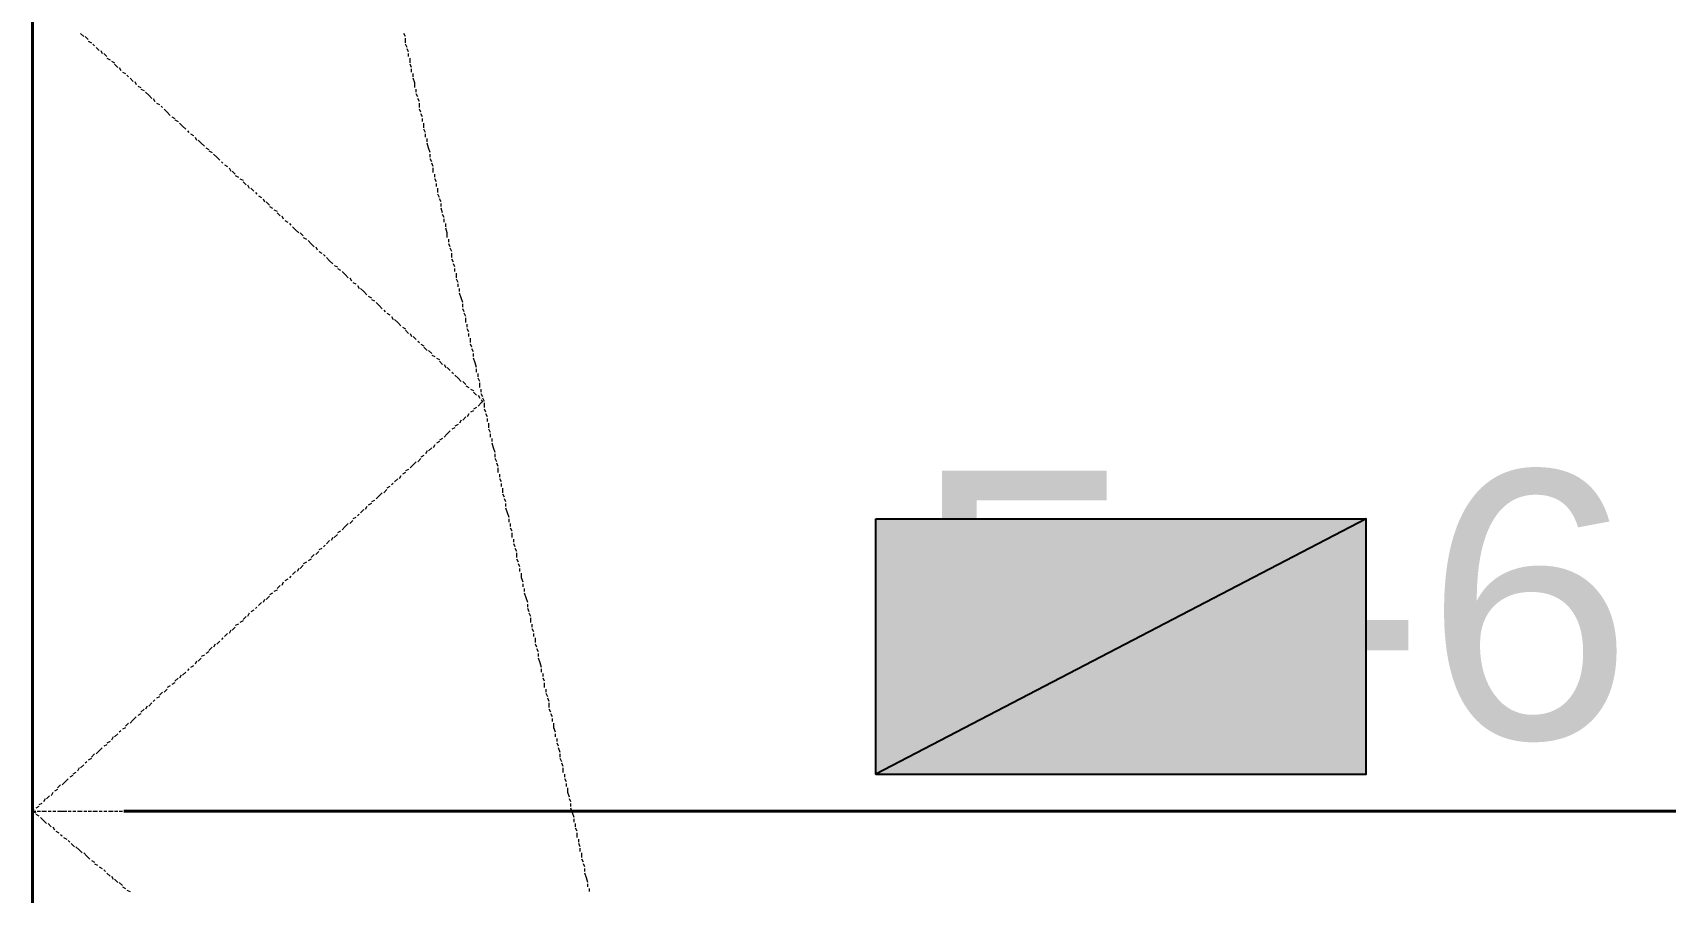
# Model space of a CAD drawing. Extents: x 8 to 21351, y 0 to 420.
# Drawn here: x 15872 to 15894.34, y 239.7 to 251.47 of the extents above; entities that cross this region are included whole.
import ezdxf

# ---------------------------------------------------------------- set-up
doc = ezdxf.new("R2010")
doc.units = 0
doc.styles.add('TEYPDFCAD_TEXT', font='arial.ttf')

msp = doc.modelspace()

# ---------------------------------------------------------------- hatches: boundary and pattern name
at = {"true_color": 0xffffff}
h = msp.add_hatch(color=0, dxfattribs=at)
h.paths.add_polyline_path([(15883.538, 244.814), (15890.248, 244.814), (15883.538, 241.321)])
h.paths.add_polyline_path([(15890.248, 244.814), (15883.538, 241.321), (15890.248, 241.321)])

# ---------------------------------------------------------------- linework, layer by layer
at = {"lineweight": 25}
for p, q in [((15872.002, 263.313), (15872.002, 249.915)), ((15872.002, 248.412), (15872.002, 247.417)), ((15872.002, 245.914), (15872.002, 225.912))]:
    msp.add_line(p, q, dxfattribs=at)
at = {"color": 7, "lineweight": 40}
for p, q in [((15872.002, 262.065), (15872.002, 174.561)), ((15900.747, 240.813), (15873.251, 240.813))]:
    msp.add_line(p, q, dxfattribs=at)
at = {"color": 7, "lineweight": 5}
for p, q in [((15872.002, 251.418), (15872.002, 251.46)), ((15872.002, 251.333), (15872.002, 251.397)), ((15872.658, 251.46), (15872.701, 251.418)), ((15872.722, 251.418), (15872.764, 251.375)), ((15872.764, 251.354), (15872.807, 251.333)), ((15877.103, 251.418), (15877.082, 251.46)), ((15877.103, 251.333), (15877.103, 251.397)), ((15872.002, 251.269), (15872.002, 251.312)), ((15872.002, 251.206), (15872.002, 251.248)), ((15872.002, 251.121), (15872.002, 251.185)), ((15872.828, 251.312), (15872.849, 251.291)), ((15872.87, 251.269), (15872.912, 251.227)), ((15872.934, 251.227), (15872.955, 251.185)), ((15872.976, 251.185), (15873.018, 251.143)), ((15873.018, 251.121), (15873.061, 251.1)), ((15877.125, 251.269), (15877.103, 251.312)), ((15877.146, 251.206), (15877.125, 251.248)), ((15877.146, 251.143), (15877.146, 251.185)), ((15877.167, 251.058), (15877.167, 251.121)), ((15872.002, 251.058), (15872.002, 251.1)), ((15872.002, 250.994), (15872.002, 251.037)), ((15872.002, 250.91), (15872.002, 250.973)), ((15872.002, 250.846), (15872.002, 250.888)), ((15873.082, 251.079), (15873.124, 251.058)), ((15873.124, 251.037), (15873.166, 250.994)), ((15873.188, 250.994), (15873.209, 250.952)), ((15873.23, 250.931), (15873.272, 250.91)), ((15873.293, 250.888), (15873.315, 250.867)), ((15877.188, 250.994), (15877.167, 251.037)), ((15877.188, 250.931), (15877.188, 250.973)), ((15877.209, 250.867), (15877.209, 250.91)), ((15872.002, 250.783), (15872.002, 250.825)), ((15872.002, 250.719), (15872.002, 250.762)), ((15872.002, 250.634), (15872.002, 250.698)), ((15873.336, 250.846), (15873.378, 250.804)), ((15873.399, 250.804), (15873.42, 250.762)), ((15873.442, 250.74), (15873.484, 250.719)), ((15873.484, 250.698), (15873.526, 250.677)), ((15877.23, 250.783), (15877.209, 250.846)), ((15877.23, 250.719), (15877.23, 250.783)), ((15877.252, 250.656), (15877.252, 250.698)), ((15872.002, 250.571), (15872.002, 250.613)), ((15872.002, 250.507), (15872.002, 250.55)), ((15872.002, 250.423), (15872.002, 250.486)), ((15873.547, 250.656), (15873.59, 250.613)), ((15873.59, 250.613), (15873.632, 250.571)), ((15873.653, 250.571), (15873.674, 250.529)), ((15873.696, 250.507), (15873.738, 250.486)), ((15873.759, 250.465), (15873.78, 250.444)), ((15877.273, 250.592), (15877.252, 250.634)), ((15877.294, 250.529), (15877.273, 250.571)), ((15877.294, 250.444), (15877.294, 250.507)), ((15872.002, 250.359), (15872.002, 250.402)), ((15872.002, 250.296), (15872.002, 250.338)), ((15872.002, 250.211), (15872.002, 250.275)), ((15873.801, 250.423), (15873.844, 250.381)), ((15873.844, 250.381), (15873.886, 250.338)), ((15873.907, 250.317), (15873.95, 250.296)), ((15873.95, 250.275), (15873.992, 250.254)), ((15874.013, 250.232), (15874.055, 250.19)), ((15877.315, 250.381), (15877.294, 250.423)), ((15877.336, 250.317), (15877.315, 250.359)), ((15877.336, 250.254), (15877.336, 250.296)), ((15877.357, 250.169), (15877.357, 250.232)), ((15872.002, 250.148), (15872.002, 250.19)), ((15872.002, 250.084), (15872.002, 250.126)), ((15872.002, 250), (15872.002, 250.063)), ((15874.055, 250.19), (15874.098, 250.148)), ((15874.119, 250.126), (15874.14, 250.105)), ((15874.161, 250.084), (15874.204, 250.063)), ((15874.225, 250.042), (15874.246, 250)), ((15874.267, 250), (15874.309, 249.957)), ((15877.379, 250.105), (15877.357, 250.148)), ((15877.379, 250.042), (15877.379, 250.084)), ((15877.4, 249.978), (15877.4, 250.021)), ((15872.002, 249.936), (15872.002, 249.978)), ((15872.002, 249.873), (15872.002, 249.915)), ((15872.002, 249.809), (15872.002, 249.851)), ((15872.002, 249.724), (15872.002, 249.788)), ((15874.309, 249.957), (15874.352, 249.915)), ((15874.373, 249.894), (15874.415, 249.873)), ((15874.415, 249.851), (15874.458, 249.83)), ((15874.479, 249.809), (15874.521, 249.767)), ((15877.421, 249.894), (15877.4, 249.957)), ((15877.442, 249.83), (15877.421, 249.894)), ((15877.442, 249.767), (15877.442, 249.809)), ((15872.002, 249.661), (15872.002, 249.703)), ((15872.002, 249.597), (15872.002, 249.64)), ((15872.002, 249.513), (15872.002, 249.576)), ((15874.521, 249.767), (15874.563, 249.724)), ((15874.585, 249.703), (15874.606, 249.682)), ((15874.627, 249.661), (15874.669, 249.64)), ((15874.69, 249.619), (15874.712, 249.576)), ((15874.733, 249.576), (15874.775, 249.534)), ((15877.463, 249.703), (15877.442, 249.745)), ((15877.484, 249.64), (15877.463, 249.682)), ((15877.484, 249.555), (15877.484, 249.619)), ((15872.002, 249.449), (15872.002, 249.492)), ((15872.002, 249.386), (15872.002, 249.428)), ((15872.002, 249.301), (15872.002, 249.364)), ((15874.775, 249.513), (15874.817, 249.492)), ((15874.839, 249.47), (15874.881, 249.449)), ((15874.881, 249.428), (15874.923, 249.386)), ((15874.944, 249.386), (15874.966, 249.343)), ((15874.987, 249.343), (15875.029, 249.301)), ((15877.506, 249.492), (15877.506, 249.534)), ((15877.527, 249.428), (15877.506, 249.47)), ((15877.527, 249.364), (15877.527, 249.407)), ((15877.548, 249.28), (15877.548, 249.343)), ((15872.002, 249.238), (15872.002, 249.28)), ((15872.002, 249.174), (15872.002, 249.216)), ((15872.002, 249.089), (15872.002, 249.153)), ((15875.05, 249.28), (15875.071, 249.259)), ((15875.093, 249.238), (15875.135, 249.216)), ((15875.156, 249.195), (15875.177, 249.153)), ((15875.198, 249.153), (15875.241, 249.111)), ((15877.569, 249.216), (15877.548, 249.259)), ((15877.59, 249.153), (15877.569, 249.195)), ((15877.59, 249.089), (15877.59, 249.132)), ((15872.002, 249.026), (15872.002, 249.089)), ((15872.002, 248.962), (15872.002, 249.005)), ((15872.002, 248.899), (15872.002, 248.941)), ((15872.002, 248.814), (15872.002, 248.878)), ((15875.241, 249.089), (15875.283, 249.068)), ((15875.304, 249.047), (15875.347, 249.026)), ((15875.347, 249.005), (15875.389, 248.962)), ((15875.41, 248.962), (15875.431, 248.92)), ((15875.452, 248.899), (15875.495, 248.878)), ((15877.611, 249.005), (15877.59, 249.068)), ((15877.633, 248.941), (15877.611, 248.983)), ((15877.633, 248.878), (15877.633, 248.92)), ((15872.002, 248.751), (15872.002, 248.793)), ((15872.002, 248.687), (15872.002, 248.729)), ((15872.002, 248.602), (15872.002, 248.666)), ((15875.516, 248.857), (15875.537, 248.835)), ((15875.558, 248.814), (15875.601, 248.772)), ((15875.601, 248.772), (15875.643, 248.729)), ((15875.664, 248.729), (15875.706, 248.687)), ((15875.706, 248.666), (15875.749, 248.645)), ((15877.654, 248.814), (15877.654, 248.857)), ((15877.675, 248.729), (15877.654, 248.793)), ((15877.675, 248.666), (15877.675, 248.729)), ((15872.002, 248.539), (15872.002, 248.581)), ((15872.002, 248.476), (15872.002, 248.518)), ((15872.002, 248.391), (15872.002, 248.454)), ((15875.77, 248.624), (15875.812, 248.581)), ((15875.812, 248.581), (15875.855, 248.539)), ((15875.876, 248.539), (15875.897, 248.497)), ((15875.918, 248.476), (15875.96, 248.454)), ((15875.982, 248.433), (15876.003, 248.412)), ((15877.696, 248.602), (15877.696, 248.645)), ((15877.717, 248.539), (15877.696, 248.581)), ((15877.738, 248.476), (15877.717, 248.518)), ((15877.738, 248.391), (15877.738, 248.454)), ((15872.002, 248.327), (15872.002, 248.37)), ((15872.002, 248.264), (15872.002, 248.306)), ((15872.002, 248.179), (15872.002, 248.243)), ((15876.024, 248.391), (15876.066, 248.349)), ((15876.066, 248.349), (15876.109, 248.306)), ((15876.13, 248.285), (15876.172, 248.264)), ((15876.172, 248.243), (15876.214, 248.221)), ((15877.76, 248.327), (15877.738, 248.37)), ((15877.781, 248.264), (15877.76, 248.306)), ((15877.781, 248.2), (15877.781, 248.243)), ((15872.002, 248.116), (15872.002, 248.179)), ((15872.002, 248.052), (15872.002, 248.095)), ((15872.002, 247.989), (15872.002, 248.031)), ((15876.236, 248.2), (15876.278, 248.158)), ((15876.278, 248.158), (15876.32, 248.116)), ((15876.341, 248.116), (15876.363, 248.073)), ((15876.384, 248.052), (15876.426, 248.031)), ((15876.447, 248.01), (15876.468, 247.968)), ((15877.802, 248.116), (15877.802, 248.179)), ((15877.823, 248.052), (15877.802, 248.095)), ((15877.823, 247.989), (15877.823, 248.031)), ((15872.002, 247.904), (15872.002, 247.968)), ((15872.002, 247.84), (15872.002, 247.883)), ((15872.002, 247.777), (15872.002, 247.819)), ((15876.49, 247.968), (15876.532, 247.925)), ((15876.532, 247.925), (15876.574, 247.883)), ((15876.595, 247.862), (15876.638, 247.84)), ((15876.638, 247.819), (15876.68, 247.798)), ((15876.701, 247.777), (15876.744, 247.735)), ((15877.844, 247.925), (15877.844, 247.968)), ((15877.865, 247.84), (15877.844, 247.904)), ((15877.887, 247.777), (15877.865, 247.84)), ((15872.002, 247.692), (15872.002, 247.756)), ((15872.002, 247.629), (15872.002, 247.671)), ((15872.002, 247.565), (15872.002, 247.608)), ((15872.002, 247.481), (15872.002, 247.544)), ((15876.744, 247.735), (15876.786, 247.692)), ((15876.807, 247.671), (15876.828, 247.65)), ((15876.849, 247.629), (15876.892, 247.608)), ((15876.913, 247.586), (15876.934, 247.544)), ((15876.955, 247.544), (15876.998, 247.502)), ((15877.887, 247.714), (15877.887, 247.756)), ((15877.908, 247.65), (15877.887, 247.692)), ((15877.929, 247.586), (15877.908, 247.629)), ((15877.929, 247.502), (15877.929, 247.565)), ((15872.002, 247.417), (15872.002, 247.459)), ((15872.002, 247.354), (15872.002, 247.396)), ((15872.002, 247.269), (15872.002, 247.333)), ((15876.998, 247.502), (15877.04, 247.459)), ((15877.061, 247.438), (15877.103, 247.417)), ((15877.103, 247.396), (15877.146, 247.354)), ((15877.167, 247.354), (15877.188, 247.311)), ((15877.209, 247.311), (15877.252, 247.269)), ((15877.95, 247.438), (15877.95, 247.481)), ((15877.971, 247.375), (15877.95, 247.417)), ((15877.971, 247.311), (15877.971, 247.354)), ((15872.002, 247.206), (15872.002, 247.269)), ((15872.002, 247.142), (15872.002, 247.184)), ((15872.002, 247.078), (15872.002, 247.121)), ((15877.273, 247.248), (15877.294, 247.227)), ((15877.315, 247.206), (15877.357, 247.184)), ((15877.357, 247.163), (15877.4, 247.121)), ((15877.421, 247.121), (15877.463, 247.078)), ((15877.992, 247.227), (15877.992, 247.29)), ((15878.014, 247.163), (15877.992, 247.206)), ((15878.035, 247.1), (15878.014, 247.142)), ((15872.002, 246.994), (15872.002, 247.057)), ((15872.002, 246.93), (15872.002, 246.973)), ((15872.002, 246.867), (15872.002, 246.909)), ((15877.463, 247.057), (15877.506, 247.036)), ((15877.527, 247.015), (15877.569, 246.994)), ((15877.569, 246.973), (15877.611, 246.93)), ((15877.633, 246.93), (15877.654, 246.888)), ((15877.675, 246.888), (15877.717, 246.846)), ((15878.035, 247.036), (15878.035, 247.078)), ((15878.056, 246.952), (15878.035, 247.015)), ((15878.077, 246.888), (15878.056, 246.952)), ((15878.077, 246.825), (15878.077, 246.867)), ((15872.002, 246.782), (15872.002, 246.846)), ((15872.002, 246.719), (15872.002, 246.761)), ((15872.002, 246.655), (15872.002, 246.697)), ((15877.738, 246.825), (15877.76, 246.803)), ((15877.781, 246.782), (15877.823, 246.74)), ((15877.823, 246.74), (15877.865, 246.697)), ((15877.887, 246.697), (15877.929, 246.655)), ((15878.098, 246.761), (15878.098, 246.803)), ((15878.119, 246.697), (15878.098, 246.74)), ((15878.119, 246.613), (15878.119, 246.676)), ((15872.002, 246.571), (15872.002, 246.634)), ((15872.002, 246.507), (15872.002, 246.549)), ((15872.002, 246.443), (15872.002, 246.486)), ((15872.002, 246.359), (15872.002, 246.422)), ((15877.929, 246.634), (15877.971, 246.613)), ((15877.992, 246.592), (15878.035, 246.571)), ((15878.035, 246.549), (15878.077, 246.507)), ((15878.098, 246.507), (15878.119, 246.465)), ((15878.141, 246.549), (15878.141, 246.592)), ((15878.162, 246.486), (15878.141, 246.528)), ((15878.141, 246.443), (15878.162, 246.422)), ((15878.162, 246.422), (15878.141, 246.401)), ((15878.183, 246.422), (15878.162, 246.465)), ((15872.002, 246.295), (15872.002, 246.359)), ((15872.002, 246.232), (15872.002, 246.274)), ((15872.002, 246.168), (15872.002, 246.211)), ((15877.929, 246.211), (15877.887, 246.168)), ((15877.971, 246.253), (15877.95, 246.211)), ((15878.035, 246.295), (15877.992, 246.274)), ((15878.077, 246.338), (15878.035, 246.316)), ((15878.141, 246.401), (15878.098, 246.359)), ((15878.183, 246.338), (15878.183, 246.401)), ((15878.204, 246.274), (15878.183, 246.316)), ((15878.225, 246.211), (15878.204, 246.253)), ((15872.002, 246.084), (15872.002, 246.147)), ((15872.002, 246.02), (15872.002, 246.062)), ((15872.002, 245.957), (15872.002, 245.999)), ((15877.675, 245.978), (15877.633, 245.935)), ((15877.717, 246.02), (15877.675, 245.978)), ((15877.781, 246.062), (15877.738, 246.041)), ((15877.823, 246.105), (15877.781, 246.084)), ((15877.865, 246.168), (15877.844, 246.126)), ((15878.225, 246.147), (15878.225, 246.19)), ((15878.246, 246.062), (15878.246, 246.126)), ((15878.268, 245.999), (15878.246, 246.041)), ((15878.268, 245.935), (15878.268, 245.978)), ((15872.002, 245.872), (15872.002, 245.935)), ((15872.002, 245.809), (15872.002, 245.851)), ((15872.002, 245.745), (15872.002, 245.787)), ((15877.463, 245.787), (15877.421, 245.745)), ((15877.506, 245.83), (15877.484, 245.787)), ((15877.569, 245.872), (15877.527, 245.851)), ((15877.611, 245.914), (15877.569, 245.893)), ((15878.289, 245.872), (15878.289, 245.914)), ((15878.31, 245.787), (15878.289, 245.851)), ((15878.331, 245.724), (15878.31, 245.787)), ((15872.002, 245.66), (15872.002, 245.724)), ((15872.002, 245.597), (15872.002, 245.639)), ((15872.002, 245.533), (15872.002, 245.576)), ((15877.209, 245.554), (15877.167, 245.512)), ((15877.252, 245.597), (15877.209, 245.554)), ((15877.315, 245.639), (15877.273, 245.597)), ((15877.357, 245.681), (15877.315, 245.66)), ((15877.4, 245.745), (15877.379, 245.703)), ((15878.331, 245.66), (15878.331, 245.703)), ((15878.352, 245.597), (15878.331, 245.639)), ((15878.373, 245.533), (15878.352, 245.576)), ((15872.002, 245.449), (15872.002, 245.512)), ((15872.002, 245.385), (15872.002, 245.449)), ((15872.002, 245.322), (15872.002, 245.364)), ((15872.002, 245.258), (15872.002, 245.3)), ((15876.934, 245.3), (15876.913, 245.279)), ((15876.998, 245.364), (15876.955, 245.322)), ((15877.04, 245.406), (15877.019, 245.364)), ((15877.103, 245.449), (15877.061, 245.428)), ((15877.146, 245.491), (15877.103, 245.47)), ((15878.373, 245.449), (15878.373, 245.512)), ((15878.395, 245.385), (15878.395, 245.428)), ((15878.416, 245.322), (15878.395, 245.364)), ((15878.416, 245.258), (15878.416, 245.3)), ((15872.002, 245.173), (15872.002, 245.237)), ((15872.002, 245.11), (15872.002, 245.152)), ((15872.002, 245.047), (15872.002, 245.089)), ((15876.744, 245.131), (15876.701, 245.089)), ((15876.786, 245.173), (15876.744, 245.131)), ((15876.849, 245.216), (15876.807, 245.173)), ((15876.892, 245.258), (15876.849, 245.237)), ((15878.437, 245.173), (15878.437, 245.237)), ((15878.458, 245.11), (15878.437, 245.152)), ((15878.479, 245.047), (15878.458, 245.089)), ((15872.002, 244.962), (15872.002, 245.025)), ((15872.002, 244.898), (15872.002, 244.941)), ((15872.002, 244.835), (15872.002, 244.877)), ((15876.468, 244.877), (15876.447, 244.856)), ((15876.532, 244.941), (15876.49, 244.898)), ((15876.574, 244.983), (15876.553, 244.941)), ((15876.638, 245.025), (15876.595, 245.004)), ((15876.68, 245.068), (15876.638, 245.047)), ((15878.479, 244.983), (15878.479, 245.025)), ((15878.5, 244.898), (15878.479, 244.962)), ((15878.522, 244.835), (15878.5, 244.898)), ((15872.002, 244.75), (15872.002, 244.814)), ((15872.002, 244.687), (15872.002, 244.729)), ((15872.002, 244.623), (15872.002, 244.666)), ((15876.214, 244.644), (15876.172, 244.623)), ((15876.278, 244.708), (15876.236, 244.666)), ((15876.32, 244.75), (15876.278, 244.708)), ((15876.384, 244.792), (15876.341, 244.75)), ((15876.426, 244.835), (15876.384, 244.814)), ((15878.522, 244.771), (15878.522, 244.814)), ((15878.543, 244.708), (15878.543, 244.75)), ((15878.564, 244.644), (15878.543, 244.687)), ((15872.002, 244.538), (15872.002, 244.602)), ((15872.002, 244.475), (15872.002, 244.538)), ((15872.002, 244.411), (15872.002, 244.454)), ((15875.96, 244.411), (15875.918, 244.39)), ((15876.003, 244.454), (15875.982, 244.433)), ((15876.066, 244.517), (15876.024, 244.475)), ((15876.109, 244.56), (15876.087, 244.517)), ((15876.172, 244.602), (15876.13, 244.56)), ((15878.564, 244.56), (15878.564, 244.623)), ((15878.585, 244.496), (15878.585, 244.538)), ((15878.606, 244.433), (15878.585, 244.475)), ((15878.627, 244.369), (15878.606, 244.411)), ((15872.002, 244.348), (15872.002, 244.39)), ((15872.002, 244.263), (15872.002, 244.327)), ((15872.002, 244.2), (15872.002, 244.242)), ((15875.749, 244.221), (15875.706, 244.2)), ((15875.812, 244.263), (15875.77, 244.242)), ((15875.855, 244.327), (15875.812, 244.285)), ((15875.918, 244.369), (15875.876, 244.327)), ((15878.627, 244.285), (15878.627, 244.348)), ((15878.649, 244.221), (15878.627, 244.263)), ((15878.67, 244.157), (15878.649, 244.2)), ((15872.002, 244.136), (15872.002, 244.179)), ((15872.002, 244.052), (15872.002, 244.115)), ((15872.002, 243.988), (15872.002, 244.03)), ((15872.002, 243.925), (15872.002, 243.967)), ((15875.495, 243.988), (15875.452, 243.967)), ((15875.537, 244.03), (15875.516, 244.009)), ((15875.601, 244.094), (15875.558, 244.052)), ((15875.643, 244.136), (15875.622, 244.094)), ((15875.706, 244.179), (15875.664, 244.136)), ((15878.67, 244.094), (15878.67, 244.136)), ((15878.691, 244.009), (15878.691, 244.073)), ((15878.712, 243.946), (15878.691, 244.009)), ((15872.002, 243.84), (15872.002, 243.904)), ((15872.002, 243.776), (15872.002, 243.819)), ((15872.002, 243.713), (15872.002, 243.755)), ((15875.241, 243.755), (15875.198, 243.713)), ((15875.283, 243.798), (15875.241, 243.776)), ((15875.347, 243.84), (15875.304, 243.819)), ((15875.389, 243.904), (15875.347, 243.861)), ((15875.431, 243.946), (15875.41, 243.904)), ((15878.712, 243.882), (15878.712, 243.925)), ((15878.733, 243.819), (15878.733, 243.861)), ((15878.754, 243.734), (15878.733, 243.798)), ((15872.002, 243.628), (15872.002, 243.692)), ((15872.002, 243.565), (15872.002, 243.628)), ((15872.002, 243.501), (15872.002, 243.544)), ((15874.966, 243.523), (15874.944, 243.48)), ((15875.029, 243.565), (15874.987, 243.544)), ((15875.071, 243.607), (15875.05, 243.586)), ((15875.135, 243.671), (15875.093, 243.628)), ((15875.177, 243.713), (15875.156, 243.671)), ((15878.776, 243.671), (15878.754, 243.734)), ((15878.776, 243.607), (15878.776, 243.649)), ((15878.797, 243.544), (15878.776, 243.586)), ((15878.818, 243.48), (15878.797, 243.523)), ((15872.002, 243.438), (15872.002, 243.48)), ((15872.002, 243.353), (15872.002, 243.417)), ((15872.002, 243.29), (15872.002, 243.332)), ((15874.712, 243.29), (15874.69, 243.247)), ((15874.775, 243.332), (15874.733, 243.29)), ((15874.817, 243.374), (15874.775, 243.353)), ((15874.881, 243.417), (15874.839, 243.395)), ((15874.923, 243.48), (15874.881, 243.438)), ((15878.818, 243.395), (15878.818, 243.459)), ((15878.839, 243.332), (15878.839, 243.374)), ((15878.86, 243.268), (15878.839, 243.311)), ((15872.002, 243.226), (15872.002, 243.268)), ((15872.002, 243.142), (15872.002, 243.205)), ((15872.002, 243.078), (15872.002, 243.12)), ((15874.5, 243.099), (15874.479, 243.057)), ((15874.563, 243.142), (15874.521, 243.099)), ((15874.606, 243.184), (15874.585, 243.163)), ((15874.669, 243.247), (15874.627, 243.205)), ((15878.86, 243.205), (15878.86, 243.247)), ((15878.881, 243.12), (15878.881, 243.184)), ((15878.903, 243.057), (15878.881, 243.099)), ((15872.002, 243.014), (15872.002, 243.057)), ((15872.002, 242.93), (15872.002, 242.993)), ((15872.002, 242.866), (15872.002, 242.909)), ((15872.002, 242.803), (15872.002, 242.845)), ((15874.246, 242.866), (15874.225, 242.824)), ((15874.309, 242.909), (15874.267, 242.866)), ((15874.352, 242.951), (15874.309, 242.93)), ((15874.415, 242.993), (15874.373, 242.972)), ((15874.458, 243.057), (15874.415, 243.014)), ((15878.924, 242.993), (15878.903, 243.036)), ((15878.924, 242.93), (15878.924, 242.972)), ((15878.945, 242.845), (15878.924, 242.909)), ((15878.966, 242.782), (15878.945, 242.845)), ((15872.002, 242.718), (15872.002, 242.782)), ((15872.002, 242.655), (15872.002, 242.718)), ((15872.002, 242.591), (15872.002, 242.633)), ((15873.992, 242.633), (15873.95, 242.591)), ((15874.034, 242.676), (15874.013, 242.633)), ((15874.098, 242.718), (15874.055, 242.676)), ((15874.14, 242.761), (15874.119, 242.739)), ((15874.204, 242.803), (15874.161, 242.782)), ((15878.966, 242.718), (15878.966, 242.761)), ((15878.987, 242.655), (15878.987, 242.697)), ((15879.008, 242.591), (15878.987, 242.633)), ((15872.002, 242.528), (15872.002, 242.57)), ((15872.002, 242.443), (15872.002, 242.506)), ((15872.002, 242.38), (15872.002, 242.422)), ((15873.78, 242.443), (15873.738, 242.401)), ((15873.844, 242.485), (15873.801, 242.443)), ((15873.886, 242.528), (15873.844, 242.506)), ((15873.95, 242.57), (15873.907, 242.549)), ((15879.008, 242.506), (15879.008, 242.57)), ((15879.03, 242.443), (15879.03, 242.485)), ((15879.051, 242.38), (15879.03, 242.422)), ((15872.002, 242.316), (15872.002, 242.358)), ((15872.002, 242.231), (15872.002, 242.295)), ((15872.002, 242.168), (15872.002, 242.21)), ((15873.526, 242.21), (15873.484, 242.168)), ((15873.569, 242.252), (15873.547, 242.21)), ((15873.632, 242.295), (15873.59, 242.252)), ((15873.674, 242.337), (15873.653, 242.316)), ((15873.738, 242.38), (15873.696, 242.358)), ((15879.072, 242.316), (15879.051, 242.358)), ((15879.072, 242.231), (15879.072, 242.295)), ((15879.093, 242.168), (15879.072, 242.21)), ((15872.002, 242.104), (15872.002, 242.147)), ((15872.002, 242.02), (15872.002, 242.083)), ((15872.002, 241.956), (15872.002, 241.999)), ((15873.272, 241.956), (15873.23, 241.935)), ((15873.315, 242.02), (15873.272, 241.977)), ((15873.378, 242.062), (15873.336, 242.02)), ((15873.42, 242.104), (15873.378, 242.062)), ((15873.484, 242.147), (15873.442, 242.125)), ((15879.114, 242.104), (15879.093, 242.147)), ((15879.114, 242.041), (15879.114, 242.083)), ((15879.135, 241.956), (15879.135, 242.02)), ((15879.157, 241.893), (15879.135, 241.956)), ((15872.002, 241.893), (15872.002, 241.935)), ((15872.002, 241.808), (15872.002, 241.871)), ((15872.002, 241.744), (15872.002, 241.808)), ((15873.061, 241.766), (15873.018, 241.744)), ((15873.103, 241.829), (15873.082, 241.787)), ((15873.166, 241.871), (15873.124, 241.829)), ((15873.209, 241.914), (15873.188, 241.893)), ((15879.157, 241.829), (15879.157, 241.871)), ((15879.178, 241.766), (15879.178, 241.808)), ((15879.199, 241.702), (15879.178, 241.744)), ((15872.002, 241.681), (15872.002, 241.723)), ((15872.002, 241.618), (15872.002, 241.66)), ((15872.002, 241.533), (15872.002, 241.596)), ((15872.002, 241.469), (15872.002, 241.512)), ((15872.807, 241.533), (15872.764, 241.512)), ((15872.849, 241.596), (15872.807, 241.554)), ((15872.912, 241.639), (15872.87, 241.596)), ((15872.955, 241.681), (15872.912, 241.639)), ((15873.018, 241.723), (15872.976, 241.702)), ((15879.22, 241.618), (15879.199, 241.681)), ((15879.22, 241.554), (15879.22, 241.596)), ((15879.241, 241.49), (15879.22, 241.533)), ((15872.002, 241.406), (15872.002, 241.448)), ((15872.002, 241.321), (15872.002, 241.385)), ((15872.002, 241.258), (15872.002, 241.3)), ((15872.553, 241.3), (15872.51, 241.279)), ((15872.595, 241.342), (15872.553, 241.321)), ((15872.637, 241.406), (15872.616, 241.363)), ((15872.701, 241.448), (15872.658, 241.406)), ((15872.743, 241.49), (15872.722, 241.469)), ((15879.262, 241.427), (15879.241, 241.469)), ((15879.262, 241.342), (15879.262, 241.406)), ((15879.284, 241.279), (15879.284, 241.321)), ((15872.002, 241.194), (15872.002, 241.236)), ((15872.002, 241.109), (15872.002, 241.173)), ((15872.002, 241.046), (15872.002, 241.088)), ((15872.277, 241.067), (15872.256, 241.025)), ((15872.341, 241.109), (15872.299, 241.088)), ((15872.383, 241.173), (15872.341, 241.131)), ((15872.447, 241.215), (15872.404, 241.173)), ((15872.489, 241.258), (15872.447, 241.215)), ((15879.305, 241.215), (15879.284, 241.258)), ((15879.305, 241.152), (15879.305, 241.194)), ((15879.326, 241.067), (15879.326, 241.131)), ((15879.347, 241.004), (15879.326, 241.067)), ((15872.002, 240.982), (15872.002, 241.025)), ((15872.002, 240.898), (15872.002, 240.961)), ((15872.002, 240.834), (15872.002, 240.898)), ((15872.023, 240.834), (15872.002, 240.813)), ((15872.087, 240.877), (15872.045, 240.856)), ((15872.129, 240.919), (15872.087, 240.898)), ((15872.172, 240.982), (15872.15, 240.94)), ((15872.235, 241.025), (15872.193, 240.982)), ((15879.368, 240.94), (15879.347, 240.982)), ((15879.368, 240.877), (15879.368, 240.919)), ((15879.389, 240.792), (15879.368, 240.856)), ((15872.002, 240.813), (15872.045, 240.813)), ((15872.002, 240.813), (15872.045, 240.792)), ((15872.002, 240.771), (15872.002, 240.813)), ((15872.002, 240.707), (15872.002, 240.75)), ((15872.002, 240.623), (15872.002, 240.686)), ((15872.045, 240.771), (15872.087, 240.75)), ((15872.066, 240.813), (15872.108, 240.813)), ((15872.108, 240.728), (15872.15, 240.686)), ((15872.129, 240.813), (15872.193, 240.813)), ((15872.15, 240.686), (15872.193, 240.644)), ((15872.214, 240.813), (15872.256, 240.813)), ((15872.214, 240.644), (15872.256, 240.601)), ((15872.277, 240.813), (15872.32, 240.813)), ((15872.341, 240.813), (15872.404, 240.813)), ((15872.404, 240.813), (15872.468, 240.813)), ((15872.489, 240.813), (15872.531, 240.813)), ((15872.553, 240.813), (15872.595, 240.813)), ((15872.616, 240.813), (15872.68, 240.813)), ((15872.701, 240.813), (15872.743, 240.813)), ((15872.764, 240.813), (15872.807, 240.813)), ((15872.828, 240.813), (15872.891, 240.813)), ((15872.912, 240.813), (15872.955, 240.813)), ((15872.976, 240.813), (15873.018, 240.813)), ((15873.039, 240.813), (15873.103, 240.813)), ((15873.124, 240.813), (15873.166, 240.813)), ((15873.188, 240.813), (15873.23, 240.813)), ((15873.251, 240.813), (15873.315, 240.813)), ((15873.315, 240.813), (15873.378, 240.813)), ((15873.399, 240.813), (15873.442, 240.813)), ((15873.463, 240.813), (15873.505, 240.813)), ((15873.526, 240.813), (15873.59, 240.813)), ((15873.611, 240.813), (15873.653, 240.813)), ((15873.674, 240.813), (15873.717, 240.813)), ((15873.738, 240.813), (15873.801, 240.813)), ((15873.823, 240.813), (15873.865, 240.813)), ((15873.886, 240.813), (15873.928, 240.813)), ((15873.95, 240.813), (15874.013, 240.813)), ((15874.034, 240.813), (15874.077, 240.813)), ((15874.098, 240.813), (15874.14, 240.813)), ((15874.161, 240.813), (15874.225, 240.813)), ((15874.225, 240.813), (15874.288, 240.813)), ((15874.309, 240.813), (15874.352, 240.813)), ((15874.373, 240.813), (15874.415, 240.813)), ((15874.436, 240.813), (15874.5, 240.813)), ((15874.521, 240.813), (15874.563, 240.813)), ((15874.585, 240.813), (15874.627, 240.813)), ((15874.648, 240.813), (15874.712, 240.813)), ((15874.733, 240.813), (15874.775, 240.813)), ((15874.796, 240.813), (15874.839, 240.813)), ((15874.86, 240.813), (15874.923, 240.813)), ((15874.944, 240.813), (15874.987, 240.813)), ((15875.008, 240.813), (15875.05, 240.813)), ((15875.071, 240.813), (15875.114, 240.813)), ((15875.135, 240.813), (15875.198, 240.813)), ((15875.22, 240.813), (15875.262, 240.813)), ((15875.283, 240.813), (15875.325, 240.813)), ((15875.347, 240.813), (15875.41, 240.813)), ((15875.431, 240.813), (15875.474, 240.813)), ((15875.495, 240.813), (15875.537, 240.813)), ((15875.558, 240.813), (15875.622, 240.813)), ((15875.643, 240.813), (15875.685, 240.813)), ((15875.706, 240.813), (15875.749, 240.813)), ((15875.77, 240.813), (15875.833, 240.813)), ((15875.855, 240.813), (15875.897, 240.813)), ((15875.918, 240.813), (15875.96, 240.813)), ((15875.982, 240.813), (15876.024, 240.813)), ((15876.045, 240.813), (15876.109, 240.813)), ((15876.13, 240.813), (15876.172, 240.813)), ((15876.193, 240.813), (15876.236, 240.813)), ((15876.257, 240.813), (15876.32, 240.813)), ((15876.341, 240.813), (15876.384, 240.813)), ((15876.405, 240.813), (15876.447, 240.813)), ((15876.468, 240.813), (15876.532, 240.813)), ((15876.553, 240.813), (15876.595, 240.813)), ((15876.617, 240.813), (15876.659, 240.813)), ((15876.68, 240.813), (15876.744, 240.813)), ((15876.765, 240.813), (15876.807, 240.813)), ((15876.828, 240.813), (15876.871, 240.813)), ((15876.892, 240.813), (15876.934, 240.813)), ((15876.955, 240.813), (15877.019, 240.813)), ((15877.04, 240.813), (15877.082, 240.813)), ((15877.103, 240.813), (15877.146, 240.813)), ((15877.167, 240.813), (15877.23, 240.813)), ((15877.252, 240.813), (15877.294, 240.813)), ((15877.315, 240.813), (15877.357, 240.813)), ((15877.379, 240.813), (15877.442, 240.813)), ((15877.463, 240.813), (15877.506, 240.813)), ((15877.527, 240.813), (15877.569, 240.813)), ((15877.59, 240.813), (15877.654, 240.813)), ((15877.654, 240.813), (15877.717, 240.813)), ((15877.738, 240.813), (15877.781, 240.813)), ((15877.802, 240.813), (15877.844, 240.813)), ((15877.865, 240.813), (15877.929, 240.813)), ((15877.95, 240.813), (15877.992, 240.813)), ((15878.014, 240.813), (15878.056, 240.813)), ((15878.077, 240.813), (15878.141, 240.813)), ((15878.162, 240.813), (15878.204, 240.813)), ((15878.225, 240.813), (15878.268, 240.813)), ((15878.289, 240.813), (15878.352, 240.813)), ((15878.373, 240.813), (15878.416, 240.813)), ((15878.437, 240.813), (15878.479, 240.813)), ((15878.5, 240.813), (15878.564, 240.813)), ((15878.564, 240.813), (15878.627, 240.813)), ((15878.649, 240.813), (15878.691, 240.813)), ((15878.712, 240.813), (15878.754, 240.813)), ((15878.776, 240.813), (15878.839, 240.813)), ((15878.86, 240.813), (15878.903, 240.813)), ((15878.924, 240.813), (15878.966, 240.813)), ((15878.987, 240.813), (15879.051, 240.813)), ((15879.072, 240.813), (15879.114, 240.813)), ((15879.135, 240.813), (15879.178, 240.813)), ((15879.199, 240.813), (15879.262, 240.813)), ((15879.284, 240.813), (15879.326, 240.813)), ((15879.347, 240.813), (15879.389, 240.813)), ((15879.411, 240.728), (15879.389, 240.792)), ((15879.411, 240.665), (15879.411, 240.707)), ((15879.432, 240.601), (15879.432, 240.644)), ((15872.002, 240.559), (15872.002, 240.601)), ((15872.002, 240.496), (15872.002, 240.538)), ((15872.002, 240.411), (15872.002, 240.475)), ((15872.002, 240.347), (15872.002, 240.39)), ((15872.277, 240.601), (15872.299, 240.559)), ((15872.32, 240.538), (15872.362, 240.517)), ((15872.383, 240.496), (15872.404, 240.475)), ((15872.426, 240.453), (15872.468, 240.432)), ((15872.489, 240.411), (15872.51, 240.39)), ((15879.453, 240.538), (15879.432, 240.58)), ((15879.453, 240.453), (15879.453, 240.517)), ((15879.474, 240.39), (15879.474, 240.432)), ((15872.002, 240.284), (15872.002, 240.326)), ((15872.002, 240.199), (15872.002, 240.263)), ((15872.002, 240.136), (15872.002, 240.178)), ((15872.531, 240.369), (15872.574, 240.326)), ((15872.595, 240.326), (15872.637, 240.284)), ((15872.637, 240.284), (15872.68, 240.242)), ((15872.701, 240.242), (15872.743, 240.199)), ((15872.743, 240.199), (15872.785, 240.157)), ((15879.495, 240.326), (15879.474, 240.369)), ((15879.495, 240.263), (15879.495, 240.305)), ((15879.516, 240.178), (15879.516, 240.242)), ((15872.002, 240.072), (15872.002, 240.115)), ((15872.002, 239.988), (15872.002, 240.051)), ((15872.002, 239.924), (15872.002, 239.988)), ((15872.807, 240.136), (15872.849, 240.115)), ((15872.849, 240.093), (15872.891, 240.072)), ((15872.912, 240.051), (15872.955, 240.03)), ((15872.976, 240.009), (15872.997, 239.988)), ((15873.018, 239.966), (15873.061, 239.924)), ((15879.538, 240.115), (15879.516, 240.157)), ((15879.559, 240.051), (15879.538, 240.093)), ((15879.559, 239.988), (15879.559, 240.03)), ((15879.58, 239.903), (15879.559, 239.966)), ((15872.002, 239.861), (15872.002, 239.903)), ((15872.002, 239.797), (15872.002, 239.839)), ((15872.002, 239.713), (15872.002, 239.776)), ((15873.082, 239.924), (15873.103, 239.882)), ((15873.124, 239.882), (15873.166, 239.839)), ((15873.188, 239.839), (15873.23, 239.797)), ((15873.23, 239.776), (15873.272, 239.755)), ((15873.293, 239.734), (15873.336, 239.713)), ((15879.601, 239.839), (15879.58, 239.903)), ((15879.601, 239.776), (15879.601, 239.818)), ((15879.622, 239.713), (15879.622, 239.755))]:
    msp.add_line(p, q, dxfattribs=at)
at = {"color": 0, "lineweight": 0, "true_color": 0xffffff}
msp.add_line((15883.538, 241.321), (15890.248, 241.321), dxfattribs=at)
at = {"color": 0, "true_color": 0xffffff}
for points in [[(15883.538, 244.814), (15890.248, 244.814), (15883.538, 241.321)], [(15890.248, 244.814), (15883.538, 241.321), (15890.248, 241.321)]]:
    msp.add_lwpolyline(points, close=True, dxfattribs=at)

# ---------------------------------------------------------------- texts
at = {"color": 7, "style": 'TEYPDFCAD_TEXT'}
msp.add_text('Гс-6', height=3.6618, dxfattribs=at).set_placement((15884.025, 241.808))

doc.saveas('drawing.dxf')
